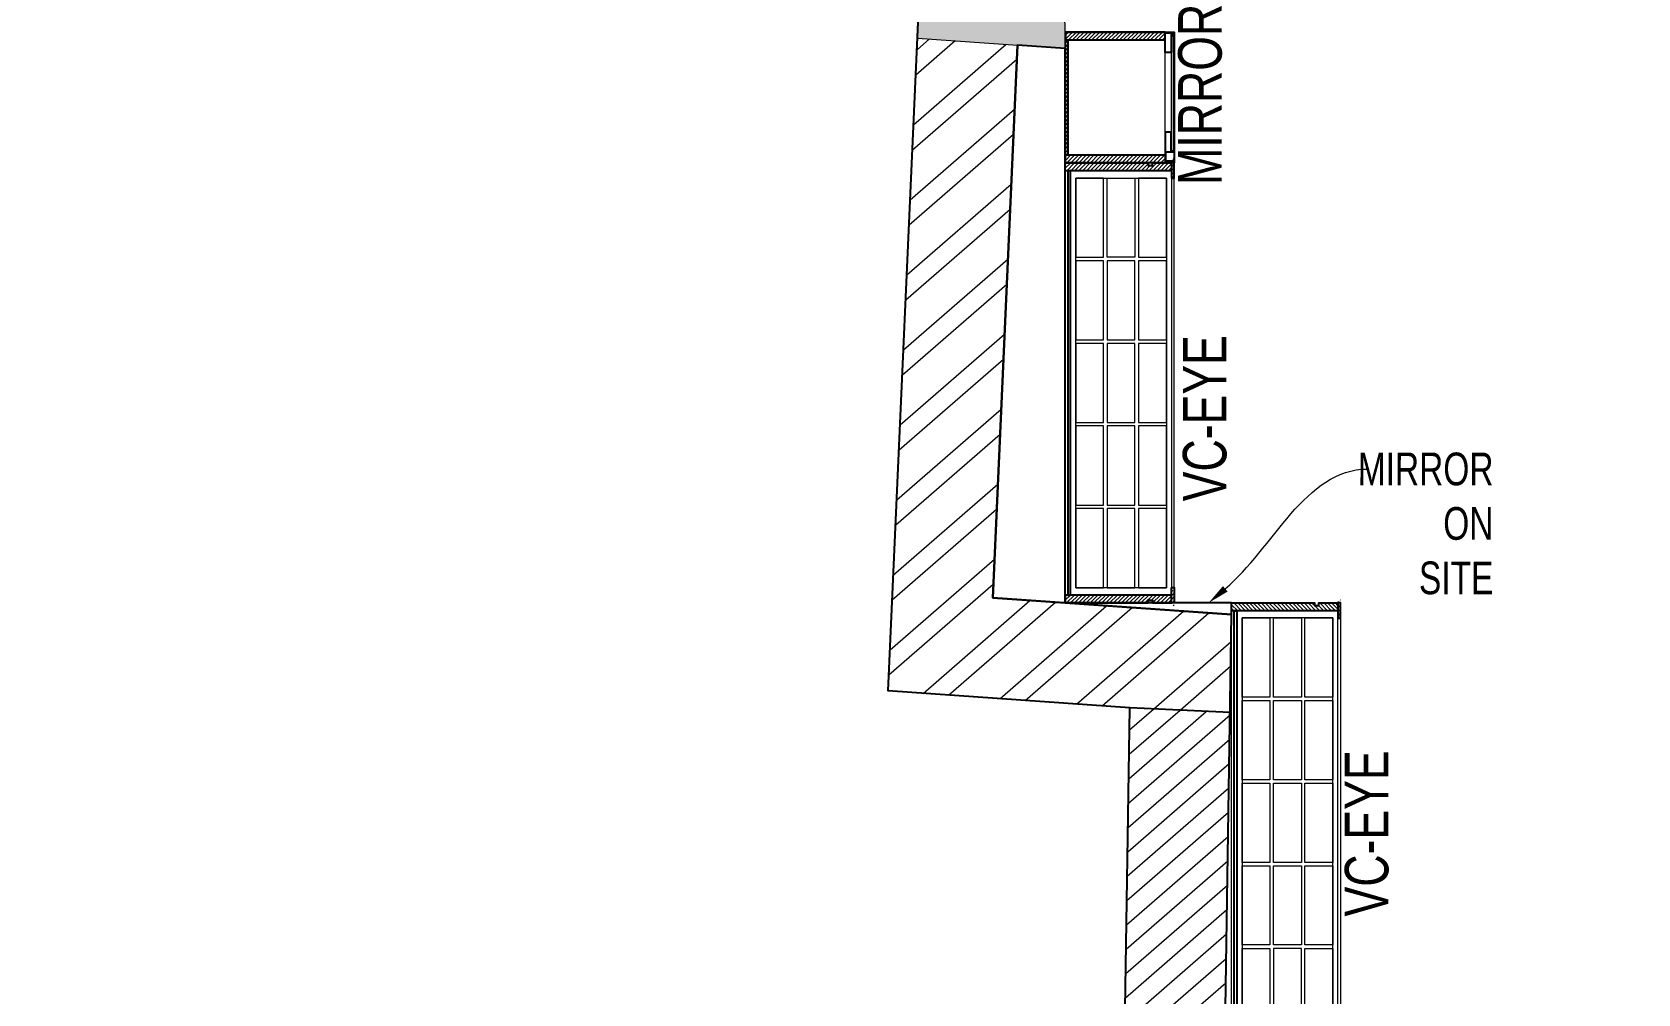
# Model space of a CAD drawing. Header units: feet. Extents: x 3651693 to 3662081, y -5465341 to -5451435.
# Drawn here: x 3652620 to 3656307, y -5460587 to -5458379 of the extents above; entities that cross this region are included whole.
import ezdxf
from ezdxf import colors
from ezdxf.entities.mleader import LeaderData, LeaderLine
from ezdxf.math import Vec2, Vec3

# ---------------------------------------------------------------- set-up
doc = ezdxf.new("R2010")
doc.units = ezdxf.units.FT
doc.header["$LTSCALE"] = 33
doc.header["$MEASUREMENT"] = 0
for name, color, linetype, lineweight in [('A-COL', 243, 'Continuous', 9), ('column hatch', 5, 'Continuous', 0), ('LENS-DIM', 252, 'Continuous', 5), ('LENS-PARTITION', 21, 'Continuous', 25), ('LENS-TEXT', 31, 'Continuous', 5), ('LENS_TEXT', 31, 'Continuous', 5), ('LK-FF&E WALL', 1, 'Continuous', 9), ('LN-ELEVATION-1', 81, 'Continuous', 25), ('LN-ELEVATION-2', 103, 'Continuous', 20), ('LN-ELEVATION-3', 125, 'Continuous', 18), ('LN-ELEVATION-4', 145, 'Continuous', 13), ('LN-HATCH', 251, 'Continuous', 0), ('PLANO-TXT', 252, 'Continuous', 5)]:
    doc.layers.add(name, color=color, linetype=linetype, lineweight=lineweight)
doc.layers.add('A-WALL', color=1, linetype='Continuous')
doc.styles.add('LK TXT', font='GILC____.TTF', dxfattribs={"height": 100})
doc.styles.get("Standard").update_dxf_attribs({"font": 'GILC____.TTF'})
pattern_1 = [(45, (7858558.917, 3503823.203), (-4.4901280605, 4.4901280605), [])]

# ---------------------------------------------------------------- blocks, each defined once
blk = doc.blocks.new('A$C7768cef6')
at = {"layer": 'column hatch'}
h = blk.add_hatch(color=8, dxfattribs=at)
h.dxf.hatch_style = 1
h.paths.add_polyline_path([(-2060.8, -7669.4), (-2641.2, -7669.4), (-2612.5, -8199.4), (-2060.8, -8199.4)])
h.paths.add_polyline_path([(767.2, -7669.4), (457.2, -7669.4), (457.2, -8199.4), (767.2, -8204.4)])
h.paths.add_polyline_path([(3460.7, -7684.4), (3165.2, -7684.4), (3165.2, -8204.4), (3497.1, -8204.4)])
h.paths.add_polyline_path([(3174.6, -3594.7), (2850.8, -3623.8), (2891.5, -4077), (3206.3, -4048.7)])
h.paths.add_polyline_path([(2943.9, -298.3), (2539.9, -326.6), (2563.6, -665.8), (2967.6, -637.5)])
h.paths.add_polyline_path([(102.6, 3517), (-175.4, 3586.6), (-240, 3129.9), (42.2, 3090)])
h.paths.add_polyline_path([(-2536.4, 4177.9), (-2828.4, 4251), (-2904.5, 3786.4), (-2608.4, 3738)])
h.paths.add_polyline_path([(-5282.9, 4865.8), (-5987.4, 5042.2), (-5924.1, 4525.2), (-5642.4, 4525.2), (-5642.4, 4565.2), (-5344.4, 4513.2)])
h.paths.add_polyline_path([(-5148, 1871.4), (-5595, 1838.1), (-5552.4, 1490.3), (-5121.9, 1522.4)])
h.paths.add_polyline_path([(-5017.2, -1348.9), (-5427.5, -1348.9), (-5407.7, -1797.2), (-5017.2, -1750.5)])
h.paths.add_polyline_path([(-3170.4, -1298.1), (-3484.2, -1335.6), (-3478.4, -1566.6), (-3473.7, -1756.6), (-3133.6, -1756.6)])
at = {"layer": 'LN-HATCH'}
h = blk.add_hatch(dxfattribs=at)
h.set_pattern_fill('ANSI32', color=256, scale=333, angle=180)
h.set_pattern_definition([(225, (-8476145.5, 5278101), (88.2999593, -88.2999593), []), (225, (-8476204.37, 5278101), (88.2999593, -88.2999593), [])])
h.paths.add_polyline_path([(3206.3, -4048.7), (2977.2, -4069.3), (3230.2, -7684.4), (3460.7, -7684.4)])
h.paths.add_polyline_path([(2967.6, -637.5), (2738.2, -653.5), (2945.4, -3615.3), (3174.6, -3594.7)])
h.paths.add_polyline_path([(2722.8, 2860.8), (2067.5, 3024.9), (2011.6, 2801.8), (2505, 2678.2), (2714.5, -314.4), (2943.9, -298.3)])
h.paths.add_polyline_path([(102.6, 3517), (70.2, 3288), (1131.2, 3022.3), (1187.1, 3245.4)])
h.paths.add_polyline_path([(-2536.4, 4177.9), (-2573.7, 3950.1), (-207.7, 3357.6), (-175.4, 3586.6)])
h.paths.add_polyline_path([(-5282.9, 4865.8), (-5322.6, 4638.6), (-2865.7, 4023.3), (-2828.4, 4251)])
h.paths.add_polyline_path([(-5692.4, 4525.2), (-5924.1, 4525.2), (-5595, 1838.1), (-5365.4, 1855.2)])
h.paths.add_polyline_path([(-5270.1, 308.5), (-5499.9, 298.4), (-5427.5, -1348.9), (-5197.2, -1348.9)])
h.paths.add_polyline_path([(-3478.4, -1566.6), (-3484.2, -1335.6), (-5017.2, -1518.9), (-5017.2, -1750.5)])
h.paths.add_polyline_path([(-3243.6, -1756.6), (-3473.7, -1756.6), (-3436.2, -3256.2), (-2879.8, -3256.2), (-2649.7, -3250.9), (-2661.9, -3026.2), (-3211.9, -3026.2)])
h.paths.add_polyline_path([(-2593.6, -4289.4), (-2824.6, -4276.1), (-2641.2, -7669.4), (-2410.8, -7669.4)])
h = blk.add_hatch(dxfattribs=at)
h.set_pattern_fill('ANSI31', color=256, scale=333, angle=180)
h.set_pattern_definition([(225, (-8476145.5, 5278101), (29.43331977, -29.43331977), [])])
h.paths.add_polyline_path([(-5326.3, 1507.1), (-5552.2, 1490.3), (-5499.9, 298.4), (-5273.6, 308.4)])
h.paths.add_polyline_path([(-2649.7, -3250.9), (-2879.8, -3256.2), (-2824.6, -4276.1), (-2593.6, -4289.4)])
at = {"layer": 'A-COL'}
for p, q in [((-3133.6, -1756.6, -81.9), (-3170.4, -1298.1, -81.9)), ((-3473.7, -1756.6, -81.9), (-3133.6, -1756.6, -81.9))]:
    blk.add_line(p, q, dxfattribs=at)
at = {"layer": 'A-WALL'}
for p, q in [((-3211.9, -3026.2, -81.9), (-3243.6, -1756.6, -81.9)), ((-2661.9, -3026.2, -81.9), (-3211.9, -3026.2, -81.9)), ((-2410.8, -7669.4, -81.9), (-2661.9, -3026.2, -81.9)), ((-2649.7, -3250.9, -81.9), (-2879.8, -3256.2, -81.9)), ((-2612.5, -8199.4, -81.9), (-2879.8, -3256.2, -81.9))]:
    blk.add_line(p, q, dxfattribs=at)
at = {"layer": 'A-WALL', "elevation": -81.9}
blk.add_lwpolyline([(-2879.8, -3256.2), (-3436.2, -3256.2), (-3478.4, -1566.6), (-5407.7, -1797.2)], dxfattribs=at)
blk = doc.blocks.new('VC HD 1010')
at = {"layer": 'LN-HATCH', "ltscale": 0.5}
h = blk.add_hatch(dxfattribs=at)
h.set_pattern_fill('ANSI31', color=256, scale=2)
h.set_pattern_definition([(45, (3761554.586, 1795022.936), (-4.490128061, 4.490128061), [])])
h.paths.add_polyline_path([(-505.2, 24), (-505.2, -166), (-499.2, -166), (-499.2, -176), (-505.2, -176), (-505.2, -220), (-487.2, -220), (-487.2, 24)])
h = blk.add_hatch(dxfattribs=at)
h.set_pattern_fill('ANSI31', color=256, scale=2)
h.set_pattern_definition(pattern_1)
h.paths.add_polyline_path([(504.8, 24), (504.8, -166), (498.8, -166), (498.8, -176), (504.8, -176), (504.8, -220), (486.8, -220), (486.8, 24)])
h = blk.add_hatch(dxfattribs=at)
h.set_pattern_fill('ANSI31', color=256, scale=2)
h.set_pattern_definition([(45, (7858741.917, 3503823.203), (-4.4901280605, 4.4901280605), [])])
h.paths.add_polyline_path([(-470.2, -220), (-470.2, -226), (-505.2, -226), (-505.2, -220)])
h = blk.add_hatch(dxfattribs=at)
h.set_pattern_fill('ANSI31', color=256, scale=2)
h.set_pattern_definition(pattern_1)
h.paths.add_polyline_path([(476.8, -220), (476.8, -226), (511.8, -226), (511.8, -220)])
at = {"layer": 'LN-ELEVATION-1', "ltscale": 0.5}
for points in [[(-505.2, 24), (-505.2, -166), (-499.2, -166), (-499.2, -176), (-505.2, -176), (-505.2, -220), (-487.2, -220), (-487.2, 24)], [(486.8, 12), (-487.2, 12), (-487.2, 18), (486.8, 18)], [(504.8, 24), (504.8, -166), (498.8, -166), (498.8, -176), (504.8, -176), (504.8, -220), (486.8, -220), (486.8, 24)], [(-470.2, -220), (-470.2, -226), (-505.2, -226), (-505.2, -220)], [(469.8, -220), (469.8, -226), (504.8, -226), (504.8, -220)]]:
    blk.add_lwpolyline(points, close=True, dxfattribs=at)
at = {"layer": 'LN-ELEVATION-2', "ltscale": 0.5}
blk.add_lwpolyline([(470.2, 0), (-470.2, 0), (-470.2, -208), (470.2, -208)], close=True, dxfattribs=at)
at = {"layer": 'LN-ELEVATION-3', "ltscale": 0.5}
for p, q in [((-487.2, 24), (486.8, 24)), ((-470.2, -220), (469.8, -220)), ((469.8, -226), (-470.2, -226))]:
    blk.add_line(p, q, dxfattribs=at)
for points in [[(-470.2, 0), (-288.5, 0), (-288.5, -64), (-470.2, -64)], [(-280.5, 0), (-98.8, 0), (-98.8, -64), (-280.5, -64)], [(-90.8, 0), (90.8, 0), (90.8, -64), (-90.8, -64)], [(98.8, 0), (280.5, 0), (280.5, -64), (98.8, -64)], [(288.5, 0), (470.2, 0), (470.2, -64), (288.5, -64)], [(-470.2, -136), (-288.5, -136), (-288.5, -72), (-470.2, -72)], [(-280.5, -72), (-98.8, -72), (-98.8, -136), (-280.5, -136)], [(-90.8, -72), (90.8, -72), (90.8, -136), (-90.8, -136)], [(98.8, -72), (280.5, -72), (280.5, -136), (98.8, -136)], [(288.5, -72), (470.2, -72), (470.2, -136), (288.5, -136)], [(-470.2, -144), (-288.5, -144), (-288.5, -208), (-470.2, -208)], [(-280.5, -144), (-98.8, -144), (-98.8, -208), (-280.5, -208)], [(-90.8, -144), (90.8, -144), (90.8, -208), (-90.8, -208)], [(98.8, -144), (280.5, -144), (280.5, -208), (98.8, -208)], [(288.5, -144), (470.2, -144), (470.2, -208), (288.5, -208)]]:
    blk.add_lwpolyline(points, close=True, dxfattribs=at)
blk = doc.blocks.new('MIRROR')
at = {"layer": 'LN-HATCH', "ltscale": 0.5}
h = blk.add_hatch(dxfattribs=at)
h.set_pattern_fill('ANSI31', color=256, scale=2)
h.set_pattern_definition([(45, (4060433.7416, 1708720.787), (-4.4901280605, 4.4901280605), [])])
h.paths.add_polyline_path([(212.9, 101.3), (230.9, 101.3), (230.9, -127.7), (212.9, -127.7)])
h.paths.add_polyline_path([(230.9, 95.3), (494.9, 95.3), (494.9, 101.3), (230.9, 101.3)])
h.paths.add_polyline_path([(512.9, 101.3), (494.9, 101.3), (494.9, -127.7), (512.9, -127.7)])
at = {"layer": 'Defpoints'}
blk.add_lwpolyline([(512.9, 101.3), (212.9, 101.3), (212.9, -148.7), (512.9, -148.7)], close=True, dxfattribs=at)
at = {"layer": 'LN-ELEVATION-1'}
for points in [[(212.9, 101.3), (230.9, 101.3), (230.9, -127.7), (212.9, -127.7)], [(230.9, 95.3), (494.9, 95.3), (494.9, 101.3), (230.9, 101.3)], [(512.9, 101.3), (494.9, 101.3), (494.9, -127.7), (512.9, -127.7)], [(259.9, -141.7), (259.9, -127.7), (214.9, -127.7), (214.9, -148.7), (223.9, -148.7), (223.9, -147.2), (216.4, -147.2), (216.4, -141.7)], [(442.9, -141.7), (442.9, -127.7), (487.9, -127.7), (487.9, -148.7), (478.9, -148.7), (478.9, -147.2), (486.4, -147.2), (486.4, -141.7)], [(504.9, -148.7), (504.9, -147.2), (509.4, -147.2), (509.4, -129.2), (487.9, -129.2), (487.9, -127.7), (510.9, -127.7), (510.9, -148.7)]]:
    blk.add_lwpolyline(points, close=True, dxfattribs=at)
at = {"layer": 'LN-ELEVATION-2', "color": 4, "lineweight": 0}
blk.add_lwpolyline([(216.4, -141.7), (486.4, -141.7), (486.4, -147.2), (216.4, -147.2)], close=True, dxfattribs=at)
at = {"layer": 'LN-ELEVATION-2'}
blk.add_lwpolyline([(259.9, -141.7), (442.9, -141.7), (442.9, -127.7), (259.9, -127.7)], close=True, dxfattribs=at)
at = {"layer": 'LN-ELEVATION-4', "ltscale": 0.5}
blk.add_line((478.9, -148.7), (223.9, -148.7), dxfattribs=at)

msp = doc.modelspace()

# ---------------------------------------------------------------- linework, layer by layer
at = {"layer": 'LENS-PARTITION'}
for points in [[(3654992.3, -5458416.5), (3654882.6, -5458408.8), (3654825.7, -5459677.5), (3654992.3, -5459689.2)], [(3655374.3, -5459689.2), (3654992.3, -5459689.2), (3655374.3, -5459715.9), (3655374.3, -5459707.2)]]:
    msp.add_lwpolyline(points, close=True, dxfattribs=at)

# ---------------------------------------------------------------- block references
at = {"layer": 'LENS-DIM', "color": 2, "rotation": 355.9972772775358}
msp.add_blockref('A$C7768cef6', (3658240.9, -5456882.9, 81.9), dxfattribs=at)
at = {"layer": 'LK-FF&E WALL', "xscale": -1, "rotation": 90}
for name, p in [('MIRROR', (3655093.7, -5458166.2)), ('VC HD 1010', (3655016.3, -5459184.4))]:
    msp.add_blockref(name, p, dxfattribs=at)
at = {"layer": 'LK-FF&E WALL', "rotation": 90.00000000000003}
msp.add_blockref('VC HD 1010', (3655398.3, -5460194), dxfattribs=at)

# ---------------------------------------------------------------- texts
at = {"layer": 'LENS_TEXT', "linetype": 'Continuous', "ltscale": 3, "insert": (3655302.1, -5458522, -23744), "char_height": 100, "width": 324.474, "attachment_point": 5, "rotation": 90, "style": 'LK TXT'}
msp.add_mtext('{\\C7;MIRROR}', dxfattribs=at)
at = {"layer": 'PLANO-TXT', "linetype": 'Continuous', "ltscale": 3, "char_height": 100, "width": 149.547, "attachment_point": 5, "rotation": 90, "style": 'LK TXT'}
for insert in [(3655312.9, -5459265.3, -23744), (3655684.8, -5460218.3, -23744)]:
    msp.add_mtext('VC-EYE', dxfattribs=dict(at, insert=insert))

# ---------------------------------------------------------------- leaders
at = {"layer": 'LENS-TEXT', "color": 0, "linetype": 'Continuous', "ltscale": 3}
ml = msp.add_multileader_mtext('Standard', dxfattribs=at)
ml.set_content('\\pxqr,t3;{\\C0;MIRROR ON SITE}', color=1)
ml.set_leader_properties(color=256, linetype='ByLayer', lineweight=-1)
ml.build(insert=Vec2(0, 0))
ml.multileader.update_dxf_attribs({"leader_type": 2, "dogleg_length": 0.36, "arrow_head_size": 50})
ctx = ml.context
ctx.base_point, ctx.char_height, ctx.arrow_head_size, ctx.landing_gap_size, ctx.plane_origin, ctx.plane_x_axis, ctx.plane_y_axis = Vec3(3655685.9, -5459382.1, 47488.1), 75, 50, 0.09, Vec3(3661948.6, -5461018.1, 47488.1), Vec3(0.999999, -0.001097), Vec3(0.001097, 0.999999)
notes = []
notes.append((ctx, [(1, (1, 1, 0), (3655685.5, -5459382.1, 47488.1), (0.999999, -0.001097), 0.36, [(1, [(3655321.4, -5459689.2, 47488.1)], 0, [])])]))
ctx.mtext.insert, ctx.mtext.text_direction, ctx.mtext.rotation, ctx.mtext.width, ctx.mtext.flow_direction = Vec3(3655686, -5459344.1, 47488.1), Vec3(0.999999, -0.001097), 6.282088, 289.544, 5
for ctx, leaders in notes:
    for number, flags, end, landing, length, lines in leaders:
        leader = LeaderData()
        leader.index, (leader.has_last_leader_line, leader.has_dogleg_vector, leader.attachment_direction) = number, flags
        leader.last_leader_point, leader.dogleg_vector, leader.dogleg_length = Vec3(end), Vec3(landing), length
        for number, points, colour, breaks in lines:
            line = LeaderLine()
            line.index, line.vertices, line.color, line.breaks = number, Vec3.list(points), colors.encode_raw_color(colour), breaks
            leader.lines.append(line)
        ctx.leaders.append(leader)

doc.saveas('drawing.dxf')
